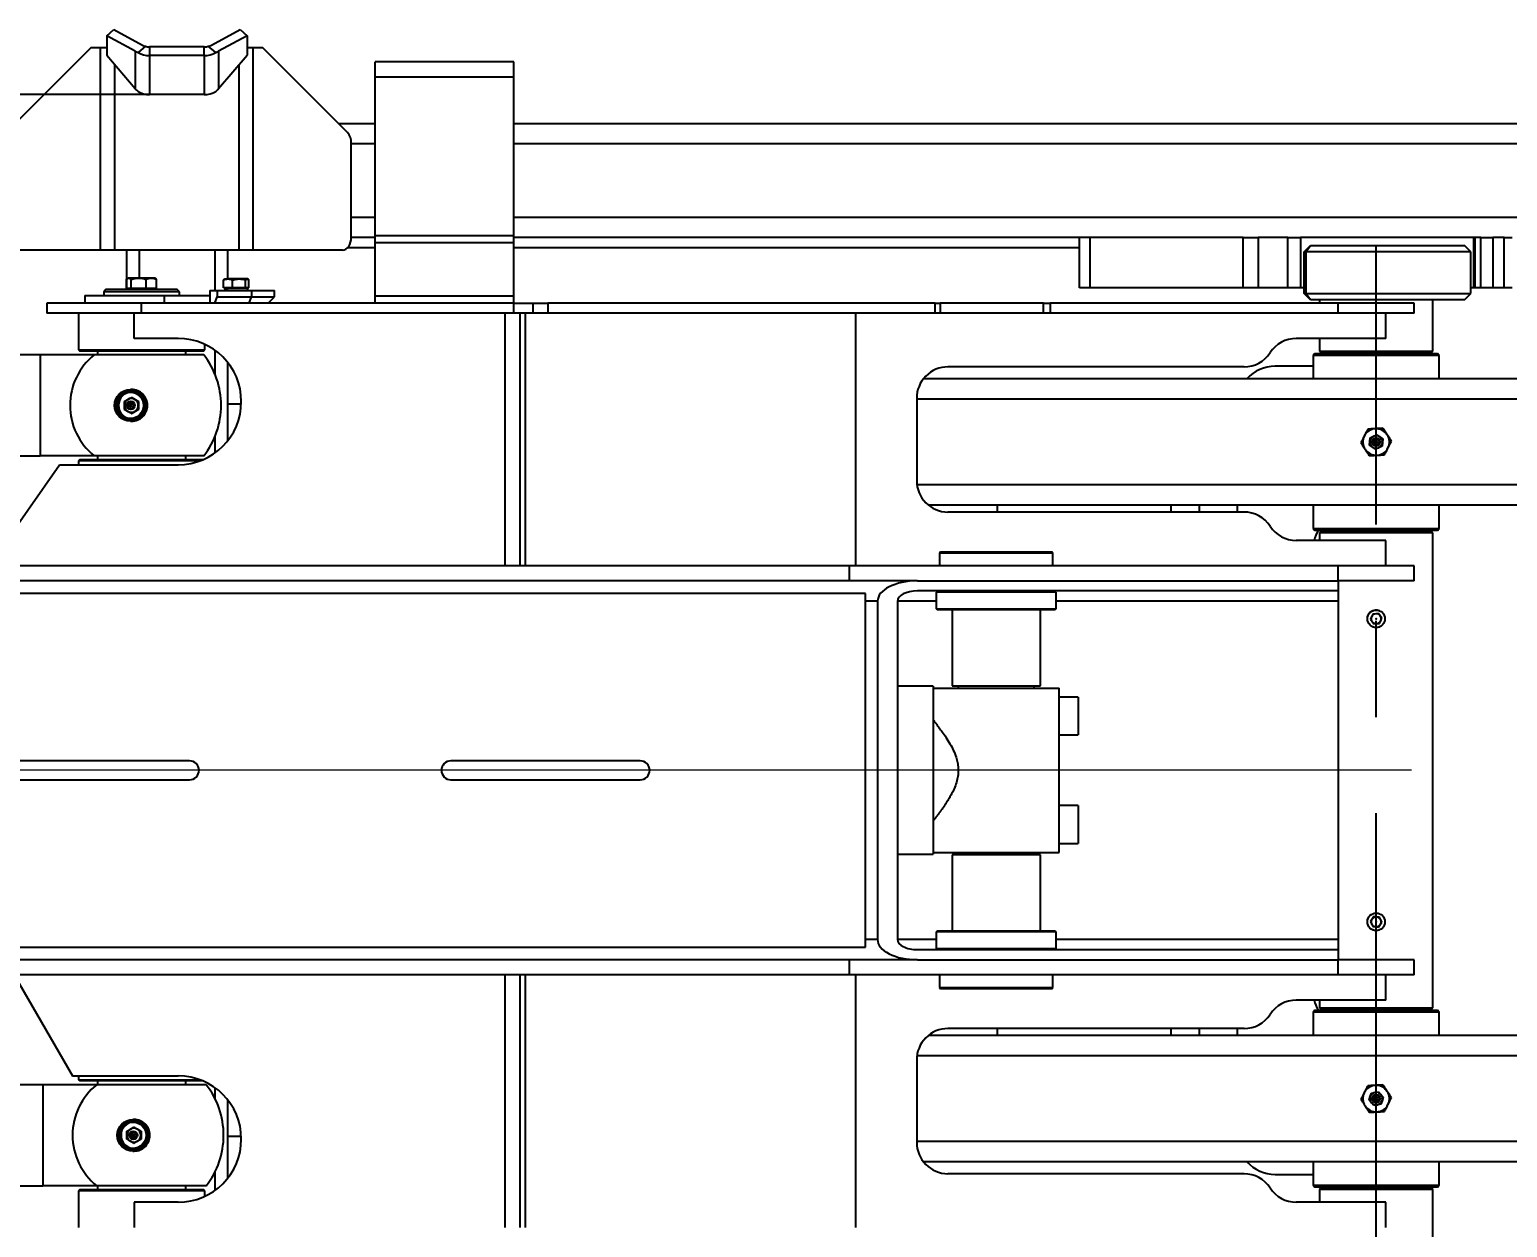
# Model space of a CAD drawing. Header units: millimetres. Extents: x 0 to 420, y 0 to 297.
# Drawn here: x 186.65 to 225.68, y 120.98 to 152.6 of the extents above; entities that cross this region are included whole.
import ezdxf

# ---------------------------------------------------------------- set-up
doc = ezdxf.new("R2010")
doc.units = ezdxf.units.MM
doc.header["$PDSIZE"] = -1
doc.linetypes.add('CENTERX2', pattern=[20.32, 12.7, -2.54, 2.54, -2.54])
doc.layers.add('标注层', color=7, linetype='Continuous')
doc.styles.add('SLDTEXTSTYLE7', font='TXT', dxfattribs={"width": 0.7})
doc.dimstyles.new('SLDDIMSTYLE4', dxfattribs={"dimtxt": 3.5, "dimasz": 4.08, "dimexe": 0, "dimexo": 0.0625, "dimgap": 0.875, "dimtad": 2, "dimdec": 0, "dimlfac": 30, "dimrnd": 1e-09, "dimzin": 12, "dimdsep": 46, "dimtxsty": 'SLDTEXTSTYLE7', "dimsah": 1, "dimcen": 0.09, "dimadec": 0, "dimazin": 3, "dimtfac": 1, "dimtdec": 0, "dimtofl": 0, "dimtmove": 0, "dimatfit": 3, "dimfxl": 0, "dimfrac": 2, "dimtolj": 1, "dimtzin": 12, "dimarcsym": 0})

# ---------------------------------------------------------------- blocks, each defined once
blk = doc.blocks.new('_D_12')
at = {"layer": '标注层'}
for p, q in [((189.819, 150.88), (180.651, 150.88)), ((182.651, 150.88), (182.651, 115.204)), ((189.819, 115.204), (180.651, 115.204))]:
    blk.add_line(p, q, dxfattribs=at)
for points in [[(182.651, 150.88), (182.143, 146.8), (183.159, 146.8)], [(182.651, 115.204), (183.159, 119.284), (182.143, 119.284)]]:
    blk.add_solid(points, dxfattribs=at)
at = {"layer": '标注层', "insert": (178.139, 129.059), "char_height": 3.5, "attachment_point": 1, "rotation": 90, "style": 'SLDTEXTSTYLE7'}
blk.add_mtext('1070', dxfattribs=at)

msp = doc.modelspace()

# ---------------------------------------------------------------- linework, layer by layer
at = {"color": 7, "linetype": 'Continuous', "lineweight": 25}
for p, q in [((188.68675, 152.43358), (188.87531, 152.59527)), ((188.87531, 152.59527), (189.63054, 152.18317)), ((191.45342, 152.18317), (192.20865, 152.59527)), ((192.20865, 152.59527), (192.39721, 152.43358)), ((189.44198, 152.02148), (188.68675, 152.43358)), ((188.68675, 152.43358), (188.68675, 151.91908)), ((192.39721, 152.43358), (191.64198, 152.02148)), ((192.39721, 152.43358), (192.39721, 151.91908)), ((188.27008, 152.10895), (186.03637, 149.87523)), ((188.52531, 152.10895), (188.27008, 152.10895)), ((188.52531, 146.77561), (188.52531, 152.10895)), ((188.68675, 152.10895), (188.52531, 152.10895)), ((188.68675, 151.91908), (189.44198, 151.03597)), ((189.44198, 152.02148), (189.44198, 151.03597)), ((189.71364, 152.15658), (189.51821, 151.989)), ((189.8191, 152.13794), (189.8191, 151.90927)), ((191.26486, 152.13794), (189.8191, 152.13794)), ((189.8191, 151.90927), (189.8191, 150.88028)), ((191.26486, 151.90927), (189.8191, 151.90927)), ((191.26486, 151.90927), (191.26486, 152.13794)), ((191.26486, 151.90927), (191.26486, 150.88028)), ((191.56575, 151.989), (191.37032, 152.15658)), ((191.64198, 152.02148), (191.64198, 151.03597)), ((191.64198, 151.03597), (192.39721, 151.91908)), ((192.55865, 152.10895), (192.39721, 152.10895)), ((192.55865, 146.77561), (192.55865, 152.10895)), ((192.81387, 152.10895), (192.55865, 152.10895)), ((195.04759, 149.87523), (192.81387, 152.10895)), ((199.44198, 151.74228), (195.77531, 151.74228)), ((195.77531, 151.34228), (195.77531, 151.74228)), ((199.44198, 151.34228), (199.44198, 151.74228)), ((199.44198, 151.34228), (195.77531, 151.34228)), ((195.77531, 147.14862), (195.77531, 151.34228)), ((199.44198, 147.14862), (199.44198, 151.34228)), ((191.26486, 150.88028), (189.8191, 150.88028)), ((195.77531, 150.10895), (194.81387, 150.10895)), ((253.88697, 150.10895), (199.44198, 150.10895)), ((195.14721, 147.10895), (195.14721, 149.60307)), ((199.44198, 147.14862), (195.77531, 147.14862)), ((195.77531, 146.96238), (195.77531, 147.14862)), ((199.44198, 146.96238), (199.44198, 147.14862)), ((188.52531, 146.77561), (186.17245, 146.77561)), ((188.90244, 146.77561), (188.52531, 146.77561)), ((192.18152, 146.77561), (188.90244, 146.77561)), ((189.20865, 146.77561), (189.20865, 145.74228)), ((191.87531, 146.77561), (191.87531, 146.01228)), ((192.55865, 146.77561), (192.18152, 146.77561)), ((194.91151, 146.77561), (192.55865, 146.77561)), ((195.77531, 147.10895), (195.14721, 147.10895)), ((199.44198, 146.96238), (195.77531, 146.96238)), ((195.77531, 145.56186), (195.77531, 146.96238)), ((216.31031, 147.10895), (199.44198, 147.10895)), ((199.44198, 145.56186), (199.44198, 146.96238)), ((214.37531, 145.77561), (214.37531, 147.10895)), ((214.64516, 147.10895), (214.64516, 145.77561)), ((218.69851, 147.10895), (216.31031, 147.10895)), ((218.69851, 145.77561), (218.69851, 147.10895)), ((218.69851, 147.10895), (219.09533, 147.10895)), ((219.09533, 147.10895), (219.09533, 145.77561)), ((219.87531, 147.10895), (219.09533, 147.10895)), ((219.87531, 145.77561), (219.87531, 147.10895)), ((219.87531, 147.10895), (220.20865, 147.10895)), ((220.20865, 147.10895), (220.20865, 145.77561)), ((224.97201, 147.10895), (220.20865, 147.10895)), ((220.30865, 146.72561), (220.47531, 146.89228)), ((220.3515, 146.72561), (220.47531, 146.89228)), ((220.47531, 146.89228), (224.54198, 146.89228)), ((224.70865, 146.72561), (224.54198, 146.89228)), ((224.79067, 145.77561), (224.79067, 147.10895)), ((224.81845, 147.10895), (224.81845, 145.77561)), ((224.97071, 145.77561), (224.97071, 147.10895)), ((224.97071, 147.10895), (225.28999, 147.10895)), ((225.28999, 147.10895), (225.28999, 145.77561)), ((225.58796, 147.10895), (225.28999, 147.10895)), ((225.58796, 145.77561), (225.58796, 147.10895)), ((225.58796, 147.10895), (225.80136, 147.10895)), ((220.3515, 146.72561), (220.30865, 146.72561)), ((220.30865, 145.62561), (220.30865, 146.72561)), ((224.70865, 146.72561), (220.3515, 146.72561)), ((220.3515, 146.72561), (220.3515, 145.62561)), ((224.70865, 145.62561), (224.70865, 146.72561)), ((189.21412, 145.76228), (189.21412, 146.00435)), ((189.25865, 146.03561), (189.24171, 146.02583)), ((189.2748, 146.03561), (189.25865, 146.03561)), ((189.53274, 146.03561), (189.2748, 146.03561)), ((189.33548, 145.76228), (189.33548, 146.00435)), ((189.86659, 146.03561), (189.53274, 146.03561)), ((189.73001, 145.76228), (189.73001, 146.00435)), ((189.95865, 146.03561), (189.86659, 146.03561)), ((189.97558, 146.02583), (189.95865, 146.03561)), ((190.00317, 145.76228), (190.00317, 146.00435)), ((191.79672, 146.00203), (191.77237, 145.98548)), ((191.77237, 145.78228), (191.77237, 145.98548)), ((191.80865, 146.01228), (191.79639, 146.0052)), ((191.80865, 146.01228), (191.89246, 146.01228)), ((192.18068, 146.01228), (191.89246, 146.01228)), ((192.01254, 145.78228), (192.01254, 145.98548)), ((192.39687, 146.01228), (192.18068, 146.01228)), ((192.34882, 145.78228), (192.34882, 145.98548)), ((192.40865, 146.01228), (192.39687, 146.01228)), ((192.4209, 146.0052), (192.40865, 146.01228)), ((192.44492, 145.78228), (192.44492, 145.98548)), ((188.10865, 145.57561), (188.10865, 145.37561)), ((188.10865, 145.57561), (190.20865, 145.57561)), ((188.67531, 145.74228), (188.60865, 145.67561)), ((188.60865, 145.67561), (188.60865, 145.57561)), ((190.60865, 145.67561), (188.60865, 145.67561)), ((188.67531, 145.74228), (190.54198, 145.74228)), ((189.33548, 145.76228), (189.21412, 145.76228)), ((189.26977, 145.76228), (189.28131, 145.74228)), ((189.73001, 145.76228), (189.33548, 145.76228)), ((190.00317, 145.76228), (189.73001, 145.76228)), ((189.93598, 145.74228), (189.94753, 145.76228)), ((190.20865, 145.57561), (190.20865, 145.37561)), ((190.20865, 145.57561), (191.40865, 145.57561)), ((190.60865, 145.67561), (190.54198, 145.74228)), ((190.60865, 145.57561), (190.60865, 145.67561)), ((191.40865, 145.70895), (191.40865, 145.37561)), ((191.40865, 145.70895), (191.60866, 145.70895)), ((191.60866, 145.70895), (192.51201, 145.70895)), ((191.60866, 145.70895), (191.60866, 145.54228)), ((192.01254, 145.78228), (191.77237, 145.78228)), ((191.80254, 145.76228), (191.80254, 145.70895)), ((191.84795, 145.76228), (191.80254, 145.76228)), ((191.81993, 145.78228), (191.83148, 145.76228)), ((191.84795, 145.70895), (191.84795, 145.76228)), ((191.87132, 145.76228), (191.84795, 145.76228)), ((191.87132, 145.76228), (191.87865, 145.76228)), ((191.87865, 145.70895), (191.87865, 145.76228)), ((192.41476, 145.76228), (191.87865, 145.76228)), ((192.34882, 145.78228), (192.01254, 145.78228)), ((192.44492, 145.78228), (192.34882, 145.78228)), ((192.38581, 145.76228), (192.39736, 145.78228)), ((192.41476, 145.70895), (192.41476, 145.76228)), ((192.51201, 145.70895), (192.51201, 145.54228)), ((192.51201, 145.70895), (193.11698, 145.70895)), ((193.11698, 145.54228), (193.11698, 145.70895)), ((214.64516, 145.77561), (214.37531, 145.77561)), ((218.69851, 145.77561), (214.64516, 145.77561)), ((219.09533, 145.77561), (218.69851, 145.77561)), ((219.87531, 145.77561), (219.09533, 145.77561)), ((220.20865, 145.77561), (219.87531, 145.77561)), ((220.30865, 145.77561), (220.20865, 145.77561)), ((220.30865, 145.62561), (220.3515, 145.62561)), ((220.47531, 145.45895), (220.30865, 145.62561)), ((220.3515, 145.62561), (224.70865, 145.62561)), ((220.47531, 145.45895), (220.3515, 145.62561)), ((224.54198, 145.45895), (224.70865, 145.62561)), ((224.79067, 145.77561), (224.70865, 145.77561)), ((224.81845, 145.77561), (224.79067, 145.77561)), ((224.97071, 145.77561), (224.81845, 145.77561)), ((225.28999, 145.77561), (224.97071, 145.77561)), ((225.58796, 145.77561), (225.28999, 145.77561)), ((225.80136, 145.77561), (225.58796, 145.77561)), ((187.10865, 145.37561), (187.10865, 145.10895)), ((189.60865, 145.37561), (187.10865, 145.37561)), ((189.60865, 145.10895), (189.60865, 145.37561)), ((199.44198, 145.37561), (189.60865, 145.37561)), ((191.54199, 145.37561), (191.60866, 145.54228)), ((191.60866, 145.54228), (192.51201, 145.54228)), ((192.44534, 145.37561), (192.51201, 145.54228)), ((192.51201, 145.54228), (193.11698, 145.54228)), ((192.95031, 145.37561), (193.11698, 145.54228)), ((199.44198, 145.56186), (195.77531, 145.56186)), ((195.77531, 145.37561), (195.77531, 145.56186)), ((199.44198, 145.37561), (199.44198, 145.56186)), ((199.44198, 145.10895), (199.44198, 145.37561)), ((199.44198, 145.37561), (199.94198, 145.37561)), ((199.94198, 145.37561), (199.94198, 145.10895)), ((199.94198, 145.37561), (200.33797, 145.37561)), ((200.33797, 145.37561), (200.33797, 145.10895)), ((210.56587, 145.37561), (200.33797, 145.37561)), ((210.56587, 145.10895), (210.56587, 145.37561)), ((210.56587, 145.37561), (210.69561, 145.37561)), ((210.69561, 145.37561), (210.69561, 145.10895)), ((213.42688, 145.37561), (210.69561, 145.37561)), ((213.42688, 145.10895), (213.42688, 145.37561)), ((213.42688, 145.37561), (213.60061, 145.37561)), ((213.60061, 145.37561), (213.60061, 145.10895)), ((221.20865, 145.37561), (213.60061, 145.37561)), ((224.54198, 145.45895), (220.47531, 145.45895)), ((220.70865, 145.45895), (220.70865, 145.37561)), ((221.20865, 145.10895), (221.20865, 145.37561)), ((223.20865, 145.37561), (221.20865, 145.37561)), ((223.20865, 145.10895), (223.20865, 145.37561)), ((223.70865, 144.10895), (223.70865, 145.45895)), ((189.60865, 145.10895), (187.10865, 145.10895)), ((187.94198, 145.10895), (187.94198, 144.14228)), ((189.40865, 144.44228), (189.40865, 145.10895)), ((199.44198, 145.10895), (189.60865, 145.10895)), ((199.20865, 138.44228), (199.20865, 145.10895)), ((199.94198, 145.10895), (199.44198, 145.10895)), ((199.60865, 138.44228), (199.60865, 145.10895)), ((199.74859, 138.44228), (199.74859, 145.10895)), ((200.33797, 145.10895), (199.94198, 145.10895)), ((210.56587, 145.10895), (200.33797, 145.10895)), ((208.4687, 138.44228), (208.4687, 145.10895)), ((210.69561, 145.10895), (210.56587, 145.10895)), ((213.42688, 145.10895), (210.69561, 145.10895)), ((213.60061, 145.10895), (213.42688, 145.10895)), ((221.20865, 145.10895), (213.60061, 145.10895)), ((223.20865, 145.10895), (221.20865, 145.10895)), ((222.46157, 144.44228), (222.46157, 145.10895)), ((190.57531, 144.44228), (189.40865, 144.44228)), ((222.46157, 144.44228), (220.09999, 144.44228)), ((220.70865, 144.44228), (220.70865, 144.10895)), ((186.9309, 144.00895), (184.72912, 144.00895)), ((186.9309, 144.00895), (186.9309, 142.67561)), ((188.35772, 144.00895), (186.9309, 144.00895)), ((187.94198, 144.14228), (187.97531, 144.10895)), ((187.94198, 144.14228), (188.0949, 144.14228)), ((188.12518, 144.10895), (187.97531, 144.10895)), ((188.0949, 144.14228), (191.27531, 144.14228)), ((191.24198, 144.10895), (188.12518, 144.10895)), ((191.25007, 144.00895), (188.35772, 144.00895)), ((188.44198, 144.10895), (188.44198, 144.00895)), ((190.77531, 144.00895), (190.77531, 144.10895)), ((191.24198, 144.10895), (191.27531, 144.14228)), ((191.27531, 144.14228), (191.27531, 144.28815)), ((220.59198, 144.04228), (220.54198, 143.99228)), ((220.59198, 144.04228), (223.82531, 144.04228)), ((220.70865, 144.10895), (220.75865, 144.05895)), ((220.70865, 144.10895), (223.70865, 144.10895)), ((223.65865, 144.05895), (220.75865, 144.05895)), ((221.20865, 144.05895), (221.20865, 144.04228)), ((223.20865, 144.04228), (223.20865, 144.05895)), ((223.65865, 144.05895), (223.70865, 144.10895)), ((223.87531, 143.99228), (223.82531, 144.04228)), ((191.87531, 143.81858), (191.87531, 141.73265)), ((218.72075, 143.69228), (210.90139, 143.69228)), ((220.54198, 143.70895), (219.54198, 143.70895)), ((220.54198, 143.99228), (220.54198, 143.37561)), ((223.87531, 143.99228), (220.54198, 143.99228)), ((223.87531, 143.37561), (223.87531, 143.99228)), ((272.12531, 143.37561), (210.25352, 143.37561)), ((189.15632, 142.78146), (189.2476, 142.83438)), ((189.2476, 142.83438), (189.33889, 142.88731)), ((189.34802, 143.09228), (189.31453, 143.09228)), ((189.33889, 142.88731), (189.43017, 142.83438)), ((189.33889, 142.88731), (189.34802, 142.88731)), ((189.34802, 142.88731), (189.53059, 142.78146)), ((189.43017, 142.83438), (189.52145, 142.78146)), ((210.07566, 142.85895), (210.07566, 140.69228)), ((186.9309, 142.67561), (186.9309, 141.34228)), ((189.15632, 142.67561), (189.15632, 142.78146)), ((189.15632, 142.56976), (189.15632, 142.67561)), ((189.2476, 142.51684), (189.15632, 142.56976)), ((189.33889, 142.46392), (189.2476, 142.51684)), ((189.43017, 142.51684), (189.33889, 142.46392)), ((189.33889, 142.46392), (189.34802, 142.46392)), ((189.53059, 142.56976), (189.34802, 142.46392)), ((189.52145, 142.56976), (189.43017, 142.51684)), ((189.52145, 142.78146), (189.52145, 142.67561)), ((189.52145, 142.78146), (189.53059, 142.78146)), ((189.52145, 142.67561), (189.52145, 142.56976)), ((189.52145, 142.56976), (189.53059, 142.56976)), ((189.53059, 142.78146), (189.53059, 142.56976)), ((192.24065, 142.70895), (191.87531, 142.70895)), ((189.31453, 142.25895), (189.34802, 142.25895)), ((222.03357, 141.62904), (222.04274, 141.72482)), ((222.04274, 141.72482), (222.0519, 141.82061)), ((222.0519, 141.82061), (222.13944, 141.86057)), ((222.13944, 141.86057), (222.22698, 141.90052)), ((222.22698, 141.90052), (222.30535, 141.84469)), ((222.30535, 141.84469), (222.38372, 141.78886)), ((222.37455, 141.69307), (222.36539, 141.59728)), ((222.38372, 141.78886), (222.37455, 141.69307)), ((184.72912, 141.34228), (186.9309, 141.34228)), ((188.35772, 141.34228), (186.9309, 141.34228)), ((191.25007, 141.34228), (188.35772, 141.34228)), ((188.44198, 141.34228), (188.44198, 141.24228)), ((190.77531, 141.24228), (190.77531, 141.34228)), ((222.11194, 141.5732), (222.03357, 141.62904)), ((222.19031, 141.51737), (222.11194, 141.5732)), ((222.27785, 141.55733), (222.19031, 141.51737)), ((222.36539, 141.59728), (222.27785, 141.55733)), ((185.57531, 138.44228), (187.44253, 141.10895)), ((187.44253, 141.10895), (190.57531, 141.10895)), ((187.97531, 141.24228), (187.94198, 141.20895)), ((187.94198, 141.20895), (187.94198, 141.10895)), ((191.14394, 141.20895), (187.94198, 141.20895)), ((187.97531, 141.24228), (191.22851, 141.24228)), ((212.20865, 140.04228), (210.38467, 140.04228)), ((218.72075, 139.85895), (210.90139, 139.85895)), ((212.20865, 139.85895), (212.20865, 140.04228)), ((212.97354, 140.04228), (212.20865, 140.04228)), ((272.12531, 140.04228), (212.97354, 140.04228)), ((217.54198, 139.85895), (217.54198, 140.04228)), ((218.54198, 140.04228), (218.54198, 139.85895)), ((220.54198, 140.04228), (220.54198, 139.42561)), ((223.87531, 139.42561), (223.87531, 140.04228)), ((220.54198, 139.42561), (220.59198, 139.37561)), ((220.54198, 139.42561), (223.87531, 139.42561)), ((223.82531, 139.37561), (220.59198, 139.37561)), ((220.75865, 139.35895), (220.70865, 139.30895)), ((220.75865, 139.35895), (223.65865, 139.35895)), ((221.20865, 139.37561), (221.20865, 139.35895)), ((223.20865, 139.35895), (223.20865, 139.37561)), ((223.70865, 139.30895), (223.65865, 139.35895)), ((223.82531, 139.37561), (223.87531, 139.42561)), ((222.46157, 139.10895), (220.09999, 139.10895)), ((220.70865, 139.30895), (220.70865, 139.10895)), ((223.70865, 139.30895), (220.70865, 139.30895)), ((222.46157, 138.44228), (222.46157, 139.10895)), ((223.70865, 126.77561), (223.70865, 139.30895)), ((210.70865, 138.80895), (210.67531, 138.77561)), ((210.67531, 138.77561), (210.67531, 138.44228)), ((213.67531, 138.77561), (210.67531, 138.77561)), ((210.70865, 138.80895), (213.64198, 138.80895)), ((213.67531, 138.77561), (213.64198, 138.80895)), ((213.67531, 138.44228), (213.67531, 138.77561)), ((208.30467, 138.44228), (184.60865, 138.44228)), ((208.30467, 138.04228), (208.30467, 138.44228)), ((221.20865, 138.44228), (208.30467, 138.44228)), ((221.20865, 138.04228), (221.20865, 138.44228)), ((223.20865, 138.44228), (221.20865, 138.44228)), ((223.20865, 138.04228), (223.20865, 138.44228)), ((208.30467, 138.04228), (184.60865, 138.04228)), ((209.35692, 138.04228), (208.30467, 138.04228)), ((210.09423, 138.04228), (209.35692, 138.04228)), ((210.09423, 138.04228), (221.20865, 138.04228)), ((221.20865, 137.77561), (210.09423, 137.77561)), ((210.62531, 137.77561), (210.59198, 137.74228)), ((213.75865, 137.74228), (213.72531, 137.77561)), ((223.20865, 138.04228), (221.20865, 138.04228)), ((221.20865, 138.04228), (221.20865, 137.77561)), ((221.20865, 137.77561), (221.20865, 137.50895)), ((208.72531, 137.70895), (144.22531, 137.70895)), ((208.72531, 128.37561), (208.72531, 137.70895)), ((209.04198, 137.50895), (209.04198, 128.57561)), ((209.56811, 137.50895), (209.56811, 128.57561)), ((210.59198, 137.74228), (210.59198, 137.30895)), ((213.75865, 137.74228), (210.59198, 137.74228)), ((213.75865, 137.30895), (213.75865, 137.74228)), ((221.20865, 137.50895), (221.20865, 128.57561)), ((210.59198, 137.30895), (210.62531, 137.27561)), ((210.59198, 137.30895), (213.75865, 137.30895)), ((210.6255, 137.27561), (210.62531, 137.27561)), ((213.72531, 137.27561), (210.6255, 137.27561)), ((211.00865, 137.27561), (211.00865, 135.27561)), ((213.34198, 135.27561), (213.34198, 137.27561)), ((213.72531, 137.27561), (213.75865, 137.30895)), ((222.12237, 137.168), (222.05662, 137.03042)), ((222.05662, 137.03042), (222.14291, 136.9047)), ((222.27439, 137.17986), (222.12237, 137.168)), ((222.36067, 137.05414), (222.27439, 137.17986)), ((222.29493, 136.91655), (222.36067, 137.05414)), ((222.14291, 136.9047), (222.29493, 136.91655)), ((210.50865, 135.25895), (209.56811, 135.25895)), ((210.50865, 135.25895), (210.50865, 130.82561)), ((210.50865, 135.20895), (213.84198, 135.20895)), ((211.00865, 135.27561), (213.34198, 135.27561)), ((211.17531, 135.27561), (211.17531, 135.20895)), ((213.17531, 135.20895), (213.17531, 135.27561)), ((213.84198, 130.87561), (213.84198, 135.20895)), ((214.34198, 134.97561), (213.84198, 134.97561)), ((214.34198, 134.97561), (214.34198, 134.47561)), ((214.34198, 134.47561), (214.34198, 133.97561)), ((213.84198, 133.97561), (214.34198, 133.97561)), ((190.87531, 133.29228), (185.87531, 133.29228)), ((202.77531, 133.29228), (197.77531, 133.29228)), ((185.87531, 132.79228), (190.87531, 132.79228)), ((197.77531, 132.79228), (202.77531, 132.79228)), ((214.34198, 132.10895), (213.84198, 132.10895)), ((214.34198, 132.10895), (214.34198, 131.60895)), ((214.34198, 131.60895), (214.34198, 131.10895)), ((209.56811, 130.82561), (210.50865, 130.82561)), ((210.50865, 130.87561), (213.84198, 130.87561)), ((211.00865, 130.80895), (211.00865, 128.80895)), ((213.34198, 130.80895), (211.00865, 130.80895)), ((211.17531, 130.87561), (211.17531, 130.80895)), ((213.17531, 130.80895), (213.17531, 130.87561)), ((213.34198, 128.80895), (213.34198, 130.80895)), ((213.84198, 131.10895), (214.34198, 131.10895)), ((222.14291, 129.17986), (222.05662, 129.05414)), ((222.29493, 129.168), (222.14291, 129.17986)), ((210.62531, 128.80895), (210.59198, 128.77561)), ((210.62531, 128.80895), (213.72531, 128.80895)), ((213.75865, 128.77561), (213.72531, 128.80895)), ((222.05662, 129.05414), (222.12237, 128.91655)), ((222.12237, 128.91655), (222.27439, 128.9047)), ((222.27439, 128.9047), (222.36067, 129.03042)), ((222.36067, 129.03042), (222.29493, 129.168)), ((210.59198, 128.77561), (210.59198, 128.34228)), ((213.75865, 128.77561), (210.59198, 128.77561)), ((213.75865, 128.34228), (213.75865, 128.77561)), ((221.20865, 128.57561), (221.20865, 128.30895)), ((144.22531, 128.37561), (208.72531, 128.37561)), ((208.30467, 128.04228), (184.60865, 128.04228)), ((208.30467, 127.64228), (208.30467, 128.04228)), ((209.35692, 128.04228), (208.30467, 128.04228)), ((210.09423, 128.04228), (209.35692, 128.04228)), ((210.09423, 128.30895), (221.20865, 128.30895)), ((210.09423, 128.04228), (221.20865, 128.04228)), ((210.59198, 128.34228), (210.62531, 128.30895)), ((210.59198, 128.34228), (210.60833, 128.34228)), ((210.60833, 128.34228), (213.75865, 128.34228)), ((213.72531, 128.30895), (213.75865, 128.34228)), ((221.20865, 128.30895), (221.20865, 128.04228)), ((221.20865, 127.64228), (221.20865, 128.04228)), ((223.20865, 128.04228), (221.20865, 128.04228)), ((223.20865, 127.64228), (223.20865, 128.04228)), ((208.30467, 127.64228), (184.60865, 127.64228)), ((186.24198, 127.64228), (187.78158, 124.97561)), ((199.20865, 120.97561), (199.20865, 127.64228)), ((199.60865, 120.97561), (199.60865, 127.64228)), ((199.74859, 120.97561), (199.74859, 127.64228)), ((221.20865, 127.64228), (208.30467, 127.64228)), ((208.4687, 120.97561), (208.4687, 127.64228)), ((210.67531, 127.64228), (210.67531, 127.30895)), ((213.67531, 127.30895), (213.67531, 127.64228)), ((223.20865, 127.64228), (221.20865, 127.64228)), ((222.46157, 126.97561), (222.46157, 127.64228)), ((210.67531, 127.30895), (210.70865, 127.27561)), ((210.67531, 127.30895), (210.6908, 127.30895)), ((210.6908, 127.30895), (213.67531, 127.30895)), ((210.72379, 127.27561), (210.70865, 127.27561)), ((213.64198, 127.27561), (210.72379, 127.27561)), ((213.64198, 127.27561), (213.67531, 127.30895)), ((222.46157, 126.97561), (220.09999, 126.97561)), ((220.70865, 126.97561), (220.70865, 126.77561)), ((220.59198, 126.70895), (220.54198, 126.65895)), ((220.54198, 126.65895), (220.54198, 126.04228)), ((223.87531, 126.65895), (220.54198, 126.65895)), ((220.59198, 126.70895), (223.82531, 126.70895)), ((220.70865, 126.77561), (220.75865, 126.72561)), ((220.70865, 126.77561), (223.70865, 126.77561)), ((223.65865, 126.72561), (220.75865, 126.72561)), ((221.20865, 126.72561), (221.20865, 126.70895)), ((223.20865, 126.70895), (223.20865, 126.72561)), ((223.65865, 126.72561), (223.70865, 126.77561)), ((223.87531, 126.65895), (223.82531, 126.70895)), ((223.87531, 126.04228), (223.87531, 126.65895)), ((218.72075, 126.22561), (210.90139, 126.22561)), ((212.20865, 126.04228), (212.20865, 126.22561)), ((217.54198, 126.04228), (217.54198, 126.22561)), ((218.54198, 126.22561), (218.54198, 126.04228)), ((212.20865, 126.04228), (210.38467, 126.04228)), ((212.97354, 126.04228), (212.20865, 126.04228)), ((272.12531, 126.04228), (212.97354, 126.04228)), ((210.07566, 125.39228), (210.07566, 123.22561)), ((187.78158, 124.97561), (190.57531, 124.97561)), ((187.94198, 124.97561), (187.94198, 124.87561)), ((186.9973, 124.74228), (184.72912, 124.74228)), ((186.9973, 124.74228), (186.9973, 123.40895)), ((188.42413, 124.74228), (186.9973, 124.74228)), ((187.94198, 124.87561), (187.97531, 124.84228)), ((187.94198, 124.87561), (191.14394, 124.87561)), ((191.22851, 124.84228), (187.97531, 124.84228)), ((191.31647, 124.74228), (188.42413, 124.74228)), ((188.44198, 124.84228), (188.44198, 124.74228)), ((190.77531, 124.74228), (190.77531, 124.84228)), ((222.05104, 124.42981), (222.08233, 124.52081)), ((222.08233, 124.52081), (222.17678, 124.5392)), ((222.17678, 124.5392), (222.27123, 124.5576)), ((222.27123, 124.5576), (222.33439, 124.485)), ((191.87531, 124.35191), (191.87531, 122.26598)), ((222.01975, 124.33882), (222.05104, 124.42981)), ((222.0829, 124.26622), (222.01975, 124.33882)), ((222.14606, 124.19362), (222.0829, 124.26622)), ((222.24051, 124.21202), (222.14606, 124.19362)), ((222.33496, 124.23042), (222.24051, 124.21202)), ((222.33439, 124.485), (222.39755, 124.41241)), ((222.36625, 124.32141), (222.33496, 124.23042)), ((222.39755, 124.41241), (222.36625, 124.32141)), ((189.41442, 123.82561), (189.38093, 123.82561)), ((186.9973, 123.40895), (186.9973, 122.07561)), ((189.22272, 123.51479), (189.31401, 123.56772)), ((189.22272, 123.40895), (189.22272, 123.51479)), ((189.22272, 123.3031), (189.22272, 123.40895)), ((189.31401, 123.56772), (189.40529, 123.62064)), ((189.40529, 123.62064), (189.49657, 123.56772)), ((189.40529, 123.62064), (189.41442, 123.62064)), ((189.41442, 123.62064), (189.59699, 123.51479)), ((189.49657, 123.56772), (189.58786, 123.51479)), ((189.58786, 123.51479), (189.58786, 123.40895)), ((189.58786, 123.51479), (189.59699, 123.51479)), ((189.58786, 123.40895), (189.58786, 123.3031)), ((189.59699, 123.51479), (189.59699, 123.3031)), ((192.24065, 123.37561), (191.87531, 123.37561)), ((189.31401, 123.25017), (189.22272, 123.3031)), ((189.40529, 123.19725), (189.31401, 123.25017)), ((189.38093, 122.99228), (189.41442, 122.99228)), ((189.49657, 123.25017), (189.40529, 123.19725)), ((189.40529, 123.19725), (189.41442, 123.19725)), ((189.59699, 123.3031), (189.41442, 123.19725)), ((189.58786, 123.3031), (189.49657, 123.25017)), ((189.58786, 123.3031), (189.59699, 123.3031)), ((272.12531, 122.70895), (210.25352, 122.70895)), ((220.54198, 122.70895), (220.54198, 122.09228)), ((223.87531, 122.09228), (223.87531, 122.70895)), ((218.72075, 122.39228), (210.90139, 122.39228)), ((219.54198, 122.37561), (220.54198, 122.37561)), ((184.72912, 122.07561), (186.9973, 122.07561)), ((188.42413, 122.07561), (186.9973, 122.07561)), ((187.97531, 121.97561), (187.94198, 121.94228)), ((187.94198, 121.94228), (187.94198, 120.97561)), ((191.27531, 121.94228), (187.94198, 121.94228)), ((187.97531, 121.97561), (191.24198, 121.97561)), ((191.31647, 122.07561), (188.42413, 122.07561)), ((188.44198, 122.07561), (188.44198, 121.97561)), ((190.77531, 121.97561), (190.77531, 122.07561)), ((191.27531, 121.94228), (191.24198, 121.97561)), ((191.27531, 121.79641), (191.27531, 121.94228)), ((220.54198, 122.09228), (220.59198, 122.04228)), ((220.54198, 122.09228), (223.87531, 122.09228)), ((223.82531, 122.04228), (220.59198, 122.04228)), ((220.75865, 122.02561), (220.70865, 121.97561)), ((220.70865, 121.97561), (220.70865, 121.64228)), ((222.20865, 121.97561), (220.70865, 121.97561)), ((220.75865, 122.02561), (222.20865, 122.02561)), ((221.20865, 122.04228), (221.20865, 122.02561)), ((222.20865, 122.02561), (223.65865, 122.02561)), ((223.70865, 121.97561), (222.20865, 121.97561)), ((223.20865, 122.02561), (223.20865, 122.04228)), ((223.70865, 121.97561), (223.65865, 122.02561)), ((223.70865, 120.62561), (223.70865, 121.97561)), ((223.82531, 122.04228), (223.87531, 122.09228)), ((189.40865, 121.64228), (189.40865, 120.97561)), ((190.57531, 121.64228), (189.40865, 121.64228)), ((222.46157, 121.64228), (220.09999, 121.64228)), ((222.46157, 120.97561), (222.46157, 121.64228))]:
    msp.add_line(p, q, dxfattribs=at)
at = {"color": 8, "linetype": 'Continuous', "lineweight": 25}
for p, q in [((188.90244, 146.77561), (188.90244, 151.66687)), ((192.18152, 146.77561), (192.18152, 151.66687)), ((195.77531, 149.57561), (195.14721, 149.57561)), ((253.88697, 149.57561), (199.44198, 149.57561)), ((195.14721, 147.64228), (195.77531, 147.64228)), ((199.44198, 147.64228), (253.88697, 147.64228)), ((189.54198, 146.77561), (189.54198, 146.03561)), ((191.54198, 146.77561), (191.54198, 145.70895)), ((195.05293, 146.84228), (195.77531, 146.84228)), ((199.44198, 146.84228), (214.37531, 146.84228)), ((191.54198, 144.13331), (191.54198, 143.50958)), ((272.12531, 142.84228), (210.07566, 142.84228)), ((191.54198, 141.84165), (191.54198, 141.41792)), ((272.12531, 140.57561), (210.0838, 140.57561)), ((216.79495, 139.85895), (216.79495, 140.04228)), ((209.04198, 137.50895), (208.72531, 137.50895)), ((210.59198, 137.50895), (209.56811, 137.50895)), ((221.20865, 137.50895), (213.75865, 137.50895)), ((209.04198, 128.57561), (208.72531, 128.57561)), ((210.59198, 128.57561), (209.56811, 128.57561)), ((221.20865, 128.57561), (213.75865, 128.57561)), ((216.79495, 126.04228), (216.79495, 126.22561)), ((272.12531, 125.50895), (210.0838, 125.50895)), ((191.54198, 124.66664), (191.54198, 124.38704)), ((272.12531, 123.24228), (210.07566, 123.24228)), ((191.54198, 122.43085), (191.54198, 121.95125))]:
    msp.add_line(p, q, dxfattribs=at)
at = {"color": 7, "linetype": 'CENTERX2'}
msp.add_line((222.20865, 119.20895), (222.20865, 146.87561), dxfattribs=at)
at = {"color": 7, "linetype": 'CENTERX2', "lineweight": 18, "ltscale": 3.333333}
msp.add_line((290.87531, 133.04228), (79.70865, 133.04228), dxfattribs=at)
at = {"color": 7, "linetype": 'Continuous', "lineweight": 25, "flags": 128}
msp.add_lwpolyline([(194.91151, 146.77561), (194.95749, 146.78202), (195.00171, 146.80099), (195.04245, 146.83179), (195.07817, 146.87324), (195.10748, 146.92376), (195.12927, 146.98138), (195.14268, 147.04392), (195.14721, 147.10895)], dxfattribs=at)
at = {"color": 7, "linetype": 'Continuous', "lineweight": 25}
for centre, radius in [((189.31332, 142.6758), 0.41613), ((189.31037, 142.67543), 0.38284), ((189.31042, 142.67544), 0.3496), ((189.32293, 142.67529), 0.10968), ((189.31766, 142.6754), 0.07979), ((189.31761, 142.67552), 0.03324), ((222.20865, 141.70895), 0.11), ((222.20865, 141.70895), 0.08), ((222.20865, 141.70895), 0.03333), ((222.20865, 137.04228), 0.23093), ((222.20865, 129.04228), 0.23093), ((222.20865, 124.37561), 0.11), ((222.20865, 124.37561), 0.08), ((222.20865, 124.37561), 0.03333), ((189.37973, 123.40914), 0.41613), ((189.37678, 123.40876), 0.38284), ((189.37683, 123.40877), 0.3496), ((189.38934, 123.40863), 0.10968), ((189.38406, 123.40873), 0.07979), ((189.38401, 123.40886), 0.03324)]:
    msp.add_circle(centre, radius, dxfattribs=at)
for centre, radius, start, end in [((189.81627, 152.5062), 0.59693, 240.045135, 270.27192), ((189.81865, 152.44298), 0.30504, 249.864505, 270.085794), ((191.26531, 152.44298), 0.30504, 269.914206, 290.135495), ((191.26769, 152.5062), 0.59693, 269.72808, 299.954865), ((189.81627, 151.47721), 0.59693, 240.045135, 270.27192), ((191.26769, 151.47721), 0.59693, 269.72808, 299.954865), ((194.75928, 149.61539), 0.38813, 358.180726, 42.027093), ((190.57531, 142.77561), 1.66667, 270, 90), ((220.10123, 143.61841), 0.82387, 90.086077, 146.986788), ((189.43156, 142.67561), 1.71199, 128.847119, 231.152881), ((189.54224, 142.67561), 2.16667, 0, 37.979872), ((218.71952, 144.51615), 0.82387, 270.086077, 326.986788), ((210.9051, 142.86284), 0.82945, 90.25641, 180.268957), ((219.54198, 142.70895), 1, 90, 138.189685), ((189.34917, 142.67561), 0.35006, 93.180856, 266.819144), ((189.33979, 142.67576), 0.18347, 120.162594, 180.045072), ((189.33889, 142.67702), 0.18192, 59.882506, 120.117494), ((189.34722, 142.67655), 0.41573, 359.870341, 89.889616), ((189.33798, 142.67576), 0.18347, 359.954928, 59.837406), ((189.33979, 142.67547), 0.18347, 179.954928, 239.837406), ((189.33889, 142.6742), 0.18192, 239.882506, 300.117494), ((189.33904, 142.67561), 0.03337, 108.909563, 251.090437), ((189.34722, 142.67467), 0.41573, 270.110384, 0.129659), ((189.33798, 142.67547), 0.18347, 300.162594, 0.045072), ((189.54224, 142.67561), 2.16667, 322.020128, 0), ((222.20865, 141.70895), 0.35, 93.27889, 153.27889), ((222.20865, 141.70895), 0.35, 33.27889, 93.27889), ((222.20865, 141.70895), 0.35, 153.27889, 213.27889), ((222.20865, 141.70895), 0.16667, 174.533622, 234.533622), ((222.20865, 141.70895), 0.16667, 114.533622, 174.533622), ((222.20865, 141.70895), 0.16667, 54.533622, 114.533622), ((222.20865, 141.70895), 0.16667, 294.533622, 354.533622), ((222.20865, 141.70895), 0.16667, 354.533622, 54.533622), ((222.20865, 141.70895), 0.35, 333.27889, 33.27889), ((222.20865, 141.70895), 0.35, 213.27889, 273.27889), ((222.20865, 141.70895), 0.16667, 234.533622, 294.533622), ((222.20865, 141.70895), 0.35, 273.27889, 333.27889), ((210.90532, 140.6886), 0.82966, 179.745997, 269.728637), ((218.71952, 139.03507), 0.82387, 33.013212, 89.913923), ((220.10123, 139.93282), 0.82387, 213.013212, 269.913923), ((221.54198, 138.87561), 1, 150, 166.506601), ((222.20865, 137.04228), 0.13205, 154.460335, 214.460335), ((222.20865, 137.04228), 0.13205, 94.460335, 154.460335), ((222.20865, 137.04228), 0.13205, 34.460335, 94.460335), ((222.20865, 137.04228), 0.13205, 274.460335, 334.460335), ((222.20865, 137.04228), 0.13205, 334.460335, 34.460335), ((222.20865, 137.04228), 0.13205, 214.460335, 274.460335), ((190.87531, 133.04228), 0.25, 270, 90), ((197.77531, 133.04228), 0.25, 90, 270), ((202.77531, 133.04228), 0.25, 270, 90), ((222.20865, 129.04228), 0.13205, 85.539665, 145.539665), ((222.20865, 129.04228), 0.13205, 25.539665, 85.539665), ((222.20865, 129.04228), 0.13205, 145.539665, 205.539665), ((222.20865, 129.04228), 0.13205, 205.539665, 265.539665), ((222.20865, 129.04228), 0.13205, 265.539665, 325.539665), ((222.20865, 129.04228), 0.13205, 325.539665, 25.539665), ((220.10123, 126.15174), 0.82387, 90.086077, 146.986788), ((221.54198, 127.20895), 1, 193.493399, 210), ((218.71952, 127.04949), 0.82387, 270.086077, 326.986788), ((210.9051, 125.39617), 0.82945, 90.25641, 180.268957), ((190.57531, 123.30895), 1.66667, 270, 90), ((189.49796, 123.40895), 1.71199, 128.847119, 231.152881), ((189.60865, 123.40895), 2.16667, 0, 37.979872), ((222.20865, 124.37561), 0.35, 153.27889, 213.27889), ((222.20865, 124.37561), 0.35, 93.27889, 153.27889), ((222.20865, 124.37561), 0.16667, 101.022531, 161.022531), ((222.20865, 124.37561), 0.16667, 41.022531, 101.022531), ((222.20865, 124.37561), 0.35, 33.27889, 93.27889), ((222.20865, 124.37561), 0.35, 333.27889, 33.27889), ((222.20865, 124.37561), 0.35, 213.27889, 273.27889), ((222.20865, 124.37561), 0.16667, 161.022531, 221.022531), ((222.20865, 124.37561), 0.16667, 221.022531, 281.022531), ((222.20865, 124.37561), 0.35, 273.27889, 333.27889), ((222.20865, 124.37561), 0.16667, 281.022531, 341.022531), ((222.20865, 124.37561), 0.16667, 341.022531, 41.022531), ((189.41558, 123.40895), 0.35006, 93.180856, 266.819144), ((189.41362, 123.40989), 0.41573, 359.870341, 89.889616), ((189.40619, 123.40909), 0.18347, 120.162594, 180.045072), ((189.40619, 123.4088), 0.18347, 179.954928, 239.837406), ((189.40529, 123.41036), 0.18192, 59.882506, 120.117494), ((189.40545, 123.40895), 0.03337, 108.909563, 251.090437), ((189.41362, 123.408), 0.41573, 270.110384, 0.129659), ((189.40439, 123.40909), 0.18347, 359.954928, 59.837406), ((189.40439, 123.4088), 0.18347, 300.162594, 0.045072), ((189.60865, 123.40895), 2.16667, 322.020128, 0), ((189.40529, 123.40754), 0.18192, 239.882506, 300.117494), ((210.90532, 123.22193), 0.82966, 179.745997, 269.728637), ((219.54198, 123.37561), 1, 221.810315, 270), ((218.71952, 121.56841), 0.82387, 33.013212, 89.913923), ((220.10123, 122.46615), 0.82387, 213.013212, 269.913923)]:
    msp.add_arc(centre, radius, start, end, dxfattribs=at)
for centre, major_axis, ratio, start_param, end_param in [((189.8191, 152.34486), (0.52322, 0.1541), 0.67077552, 3.73194911, 3.91791728), ((189.8191, 152.34486), (0.26161, 0.07705), 0.67077552, 3.73194911, 4.11073876), ((191.26486, 152.34486), (0.26161, -0.07705), 0.67077552, 5.31403921, 5.69282885), ((191.26486, 152.34486), (0.52322, -0.1541), 0.67077552, 5.50686068, 5.69282885), ((189.8191, 151.35935), (-0.37552, 0.44235), 0.85616135, 1.57504833, 1.76101649), ((191.26486, 151.35935), (0.37552, 0.44235), 0.85616135, 4.52216882, 4.70813698), ((210.09423, 137.50895), (1.05225, 0), 0.50684932, 1.57079633, 3.14159265), ((210.09423, 137.50895), (0.52613, 0), 0.50684932, 1.57079633, 3.14159265), ((210.09423, 128.57561), (1.05225, 0), 0.50684932, 3.14159265, 4.71238898), ((210.09423, 128.57561), (0.52613, 0), 0.50684932, 3.14159265, 4.71238898)]:
    msp.add_ellipse(centre, major_axis=major_axis, ratio=ratio, start_param=start_param, end_param=end_param, dxfattribs=at)
for points, knots in [([(189.21412, 146.00435), (189.22959, 146.0172), (189.2496, 146.03382), (189.27013, 146.03528), (189.2748, 146.03561)], [0, 0, 0, 0, 0.77278209, 1, 1, 1, 1]), ([(189.2748, 146.03561), (189.29113, 146.03162), (189.31167, 146.02659), (189.33143, 146.00814), (189.33548, 146.00435)], [0, 0, 0, 0, 0.79489945, 1, 1, 1, 1]), ([(189.33548, 146.00435), (189.36752, 146.01309), (189.43218, 146.03072), (189.49902, 146.03397), (189.53274, 146.03561)], [0, 0, 0, 0, 0.49545796, 1, 1, 1, 1]), ([(189.53274, 146.03561), (189.53742, 146.03557), (189.57283, 146.03529), (189.63959, 146.02846), (189.69969, 146.01244), (189.73001, 146.00435)], [0, 0, 0, 0, 0.0700949, 0.53078695, 1, 1, 1, 1]), ([(189.73001, 146.00435), (189.75219, 146.01309), (189.79696, 146.03072), (189.84324, 146.03397), (189.86659, 146.03561)], [0, 0, 0, 0, 0.495457963, 1, 1, 1, 1]), ([(189.86659, 146.03561), (189.86983, 146.03557), (189.89435, 146.03529), (189.94057, 146.02846), (189.98218, 146.01244), (190.00317, 146.00435)], [0, 0, 0, 0, 0.070094905, 0.530786949, 1, 1, 1, 1]), ([(190.00317, 146.00435), (189.99913, 146.00836), (189.99003, 146.01738), (189.98056, 146.0202), (189.9753, 146.02176)], [0, 0, 0, 0, 0.44367883, 1, 1, 1, 1]), ([(191.77237, 145.98548), (191.79187, 145.99297), (191.83124, 146.00809), (191.87193, 146.01087), (191.89246, 146.01228)], [0, 0, 0, 0, 0.49545796, 1, 1, 1, 1]), ([(191.89246, 146.01228), (191.8953, 146.01225), (191.91686, 146.012), (191.9575, 146.00615), (191.99408, 145.99242), (192.01254, 145.98548)], [0, 0, 0, 0, 0.07009003, 0.53078443, 1, 1, 1, 1]), ([(192.01254, 145.98548), (192.03985, 145.99297), (192.09496, 146.00809), (192.15194, 146.01087), (192.18068, 146.01228)], [0, 0, 0, 0, 0.495457963, 1, 1, 1, 1]), ([(192.18068, 146.01228), (192.18467, 146.01225), (192.21485, 146.012), (192.27175, 146.00615), (192.32297, 145.99242), (192.34882, 145.98548)], [0, 0, 0, 0, 0.07009003, 0.53078443, 1, 1, 1, 1]), ([(192.34882, 145.98548), (192.36118, 145.99657), (192.37703, 146.0108), (192.39329, 146.01201), (192.39687, 146.01228)], [0, 0, 0, 0, 0.77963608, 1, 1, 1, 1]), ([(192.39687, 146.01228), (192.40994, 146.00878), (192.42621, 146.00443), (192.44185, 145.98859), (192.44492, 145.98548)], [0, 0, 0, 0, 0.8036473, 1, 1, 1, 1]), ([(222.18863, 142.05837), (222.18385, 142.0581), (222.14763, 142.05602), (222.07935, 142.05211), (222.0179, 142.04859), (221.98689, 142.04681)], [0, 0, 0, 0, 0.0700949, 0.53078695, 1, 1, 1, 1]), ([(222.39037, 142.06993), (222.35761, 142.06805), (222.29148, 142.06426), (222.22312, 142.06035), (222.18863, 142.05837)], [0, 0, 0, 0, 0.49545796, 1, 1, 1, 1]), ([(222.50125, 141.901), (222.47141, 141.94646), (222.43387, 142.00365), (222.39777, 142.05865), (222.39037, 142.06993)], [0, 0, 0, 0, 0.79489945, 1, 1, 1, 1]), ([(221.89602, 141.86632), (221.89387, 141.86204), (221.87756, 141.82964), (221.84681, 141.76856), (221.81913, 141.71357), (221.80516, 141.68583)], [0, 0, 0, 0, 0.070094905, 0.530786949, 1, 1, 1, 1]), ([(221.80516, 141.68583), (221.81257, 141.67455), (221.84867, 141.61955), (221.8862, 141.56236), (221.91604, 141.5169)], [0, 0, 0, 0, 0.205100546, 1, 1, 1, 1]), ([(221.98689, 142.04681), (221.97213, 142.0175), (221.94235, 141.95834), (221.91156, 141.89718), (221.89602, 141.86632)], [0, 0, 0, 0, 0.495457963, 1, 1, 1, 1]), ([(222.61213, 141.73206), (222.58387, 141.77512), (222.54729, 141.83085), (222.50977, 141.88801), (222.50125, 141.901)], [0, 0, 0, 0, 0.77278209, 1, 1, 1, 1]), ([(222.52127, 141.55157), (222.52342, 141.55585), (222.53973, 141.58825), (222.57048, 141.64933), (222.59816, 141.70432), (222.61213, 141.73206)], [0, 0, 0, 0, 0.0700949, 0.53078695, 1, 1, 1, 1]), ([(221.91604, 141.5169), (221.92457, 141.50391), (221.96208, 141.44675), (221.99866, 141.39102), (222.02692, 141.34796)], [0, 0, 0, 0, 0.22721791, 1, 1, 1, 1]), ([(222.02692, 141.34796), (222.05969, 141.34984), (222.12582, 141.35363), (222.19417, 141.35754), (222.22866, 141.35952)], [0, 0, 0, 0, 0.49545796, 1, 1, 1, 1]), ([(222.22866, 141.35952), (222.23345, 141.35979), (222.26966, 141.36187), (222.33794, 141.36578), (222.3994, 141.3693), (222.43041, 141.37108)], [0, 0, 0, 0, 0.070094905, 0.530786949, 1, 1, 1, 1]), ([(222.43041, 141.37108), (222.44516, 141.40039), (222.47495, 141.45955), (222.50573, 141.52071), (222.52127, 141.55157)], [0, 0, 0, 0, 0.495457963, 1, 1, 1, 1]), ([(221.97911, 137.06477), (221.98112, 137.08313), (221.98596, 137.12747), (222.02289, 137.18982), (222.08129, 137.24333), (222.15493, 137.27349), (222.22955, 137.27988), (222.27357, 137.26436), (222.29286, 137.25756)], [0, 0, 0, 0, 0.12819827, 0.30952377, 0.49223412, 0.67587251, 0.85801943, 1, 1, 1, 1]), ([(222.3395, 136.85206), (222.32277, 136.84117), (222.28402, 136.81594), (222.21046, 136.80486), (222.13308, 136.81738), (222.069, 136.84908), (222.04145, 136.88276), (222.03033, 136.89635)], [0, 0, 0, 0, 0.172348633, 0.399289297, 0.623844398, 0.848231196, 1, 1, 1, 1]), ([(210.50865, 134.37561), (210.50944, 134.37462), (210.51103, 134.37263), (210.52582, 134.35411), (210.55497, 134.31736), (210.60462, 134.25381), (210.66986, 134.16822), (210.75263, 134.05546), (210.84985, 133.91493), (210.95167, 133.75201), (211.0455, 133.57575), (211.11427, 133.40856), (211.15756, 133.24809), (211.1771, 133.10299), (211.17505, 132.95414), (211.14969, 132.79702), (211.09914, 132.63472), (211.0346, 132.48945), (210.97004, 132.36757), (210.91006, 132.26585), (210.84889, 132.16988), (210.78843, 132.08068), (210.73079, 131.99939), (210.67649, 131.9255), (210.62684, 131.85978), (210.57896, 131.79778), (210.53834, 131.74615), (210.51279, 131.71412), (210.5099, 131.71052), (210.50865, 131.70895)], [0, 0, 0, 0, 0.02630617, 0.05294465, 0.09225994, 0.13253522, 0.17574524, 0.21982826, 0.27197577, 0.32520493, 0.37226795, 0.4203832, 0.45308264, 0.4866149, 0.51936415, 0.55320121, 0.59448143, 0.6369107, 0.66707742, 0.69724905, 0.72827493, 0.75929933, 0.78973088, 0.82015731, 0.85174713, 0.88332779, 0.92464583, 0.9670996, 1, 1, 1, 1]), ([(221.97914, 129.06492), (221.98114, 129.08323), (221.98598, 129.12752), (222.02289, 129.18982), (222.08129, 129.24333), (222.15493, 129.27349), (222.22955, 129.27988), (222.27357, 129.26436), (222.29286, 129.25756)], [0, 0, 0, 0, 0.12789171, 0.30928097, 0.49205557, 0.67575853, 0.8579695, 1, 1, 1, 1]), ([(222.29299, 128.82573), (222.29126, 128.82472), (222.26694, 128.8106), (222.20994, 128.80598), (222.13322, 128.81707), (222.06894, 128.84916), (222.04137, 128.88285), (222.03022, 128.89646)], [0, 0, 0, 0, 0.02060165, 0.28900378, 0.55458452, 0.8199662, 1, 1, 1, 1]), ([(221.89602, 124.53299), (221.89387, 124.52871), (221.87756, 124.49631), (221.84681, 124.43523), (221.81913, 124.38024), (221.80516, 124.3525)], [0, 0, 0, 0, 0.070094905, 0.530786949, 1, 1, 1, 1]), ([(221.98689, 124.71348), (221.97213, 124.68417), (221.94235, 124.62501), (221.91156, 124.56385), (221.89602, 124.53299)], [0, 0, 0, 0, 0.495457963, 1, 1, 1, 1]), ([(222.18863, 124.72504), (222.18385, 124.72477), (222.14763, 124.72269), (222.07935, 124.71878), (222.0179, 124.71526), (221.98689, 124.71348)], [0, 0, 0, 0, 0.0700949, 0.53078695, 1, 1, 1, 1]), ([(222.39037, 124.7366), (222.35761, 124.73472), (222.29148, 124.73093), (222.22312, 124.72702), (222.18863, 124.72504)], [0, 0, 0, 0, 0.495457963, 1, 1, 1, 1]), ([(222.50125, 124.56766), (222.47141, 124.61312), (222.43387, 124.67032), (222.39777, 124.72532), (222.39037, 124.7366)], [0, 0, 0, 0, 0.79489945, 1, 1, 1, 1]), ([(222.61213, 124.39873), (222.58387, 124.44179), (222.54729, 124.49751), (222.50977, 124.55467), (222.50125, 124.56766)], [0, 0, 0, 0, 0.77278209, 1, 1, 1, 1]), ([(221.80516, 124.3525), (221.81257, 124.34122), (221.84867, 124.28622), (221.8862, 124.22902), (221.91604, 124.18356)], [0, 0, 0, 0, 0.205100546, 1, 1, 1, 1]), ([(221.91604, 124.18356), (221.92457, 124.17057), (221.96208, 124.11341), (221.99866, 124.05769), (222.02692, 124.01463)], [0, 0, 0, 0, 0.22721791, 1, 1, 1, 1]), ([(222.43041, 124.03774), (222.44516, 124.06706), (222.47495, 124.12622), (222.50573, 124.18738), (222.52127, 124.21824)], [0, 0, 0, 0, 0.49545796, 1, 1, 1, 1]), ([(222.52127, 124.21824), (222.52342, 124.22251), (222.53973, 124.25491), (222.57048, 124.316), (222.59816, 124.37098), (222.61213, 124.39873)], [0, 0, 0, 0, 0.0700949, 0.53078695, 1, 1, 1, 1]), ([(222.02692, 124.01463), (222.05969, 124.0165), (222.12582, 124.02029), (222.19417, 124.02421), (222.22866, 124.02619)], [0, 0, 0, 0, 0.495457963, 1, 1, 1, 1]), ([(222.22866, 124.02619), (222.23345, 124.02646), (222.26966, 124.02853), (222.33794, 124.03245), (222.3994, 124.03597), (222.43041, 124.03774)], [0, 0, 0, 0, 0.0700949, 0.53078695, 1, 1, 1, 1])]:
    msp.add_open_spline(points, degree=3, knots=knots, dxfattribs=at)
at = {"color": 7, "linetype": 'Continuous'}
for p in [(222.20865, 137.04228), (222.20865, 129.04228)]:
    msp.add_point(p, dxfattribs=at)

# ---------------------------------------------------------------- dimensions: what is measured, and where the dimension line sits
at = {"layer": '标注层'}
dim = msp.add_linear_dim(base=(182.65069, 115.20428), p1=(189.8191, 150.88028), p2=(189.8191, 115.20428), angle=90, dimstyle='SLDDIMSTYLE4', dxfattribs=at)
dim.commit()
dim.dimension.update_dxf_attribs({"geometry": '_D_12', "text_midpoint": (182.65069, 133.133), "dimtype": 160})

doc.saveas('drawing.dxf')
